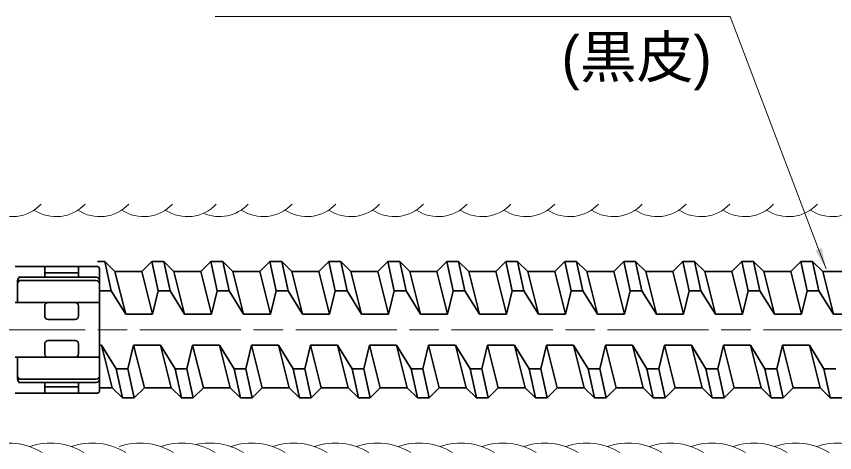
# Model space of a CAD drawing. Units: millimetres at full size, sheet at 1:2; details may follow other scales. Extents: x 2161 to 3843, y 928 to 2116.
# Drawn here: x 3278.7 to 3472.9, y 1759.4 to 1862.9 of the extents above; entities that cross this region are included whole.
import ezdxf
from ezdxf.enums import TextEntityAlignment as Align

# ---------------------------------------------------------------- set-up
doc = ezdxf.new("R2010")
doc.units = ezdxf.units.MM
doc.header["$LTSCALE"] = 2
doc.linetypes.add('CHAIN', pattern=[18.5, 12, -1.5, 3.5, -1.5])
for name, color, linetype, lineweight in [('1外形線', 7, 'Continuous', 35), ('2 細い実線', 3, 'Continuous', 20), ('4中心線', 1, 'CHAIN', 15), ('6寸法線', 4, 'Continuous', 13)]:
    doc.layers.add(name, color=color, linetype=linetype, lineweight=lineweight)
doc.styles.add('ＭＳ Ｐゴシック', font='')
doc.styles.get('ＭＳ Ｐゴシック').set_extended_font_data('MS PGothic')

# ---------------------------------------------------------------- blocks, each defined once
blk = doc.blocks.new('filled_arrow')
at = {"color": 0, "linetype": 'Continuous', "lineweight": -2}
blk.add_solid([(7.5, 1.25), (0, 0), (7.5, -1.25)], dxfattribs=at)

msp = doc.modelspace()

# ---------------------------------------------------------------- linework, layer by layer
at = {"layer": '1外形線'}
for p, q in [((3297.888, 1804.726), (3299.638, 1804.726)), ((3299.638, 1804.726), (3302.038, 1802.326)), ((3299.638, 1804.726), (3301.14, 1797.775)), ((3310.838, 1804.726), (3308.438, 1802.326)), ((3310.838, 1804.726), (3313.638, 1804.726)), ((3310.838, 1804.726), (3312.34, 1797.775)), ((3313.638, 1804.726), (3316.038, 1802.326)), ((3313.638, 1804.726), (3315.14, 1797.775)), ((3324.838, 1804.726), (3322.438, 1802.326)), ((3324.838, 1804.726), (3327.638, 1804.726)), ((3324.838, 1804.726), (3326.34, 1797.775)), ((3327.638, 1804.726), (3330.038, 1802.326)), ((3327.638, 1804.726), (3329.14, 1797.775)), ((3338.838, 1804.726), (3336.438, 1802.326)), ((3338.838, 1804.726), (3341.638, 1804.726)), ((3338.838, 1804.726), (3340.34, 1797.775)), ((3341.638, 1804.726), (3344.038, 1802.326)), ((3341.638, 1804.726), (3343.14, 1797.775)), ((3352.838, 1804.726), (3350.438, 1802.326)), ((3352.838, 1804.726), (3355.638, 1804.726)), ((3352.838, 1804.726), (3354.34, 1797.775)), ((3355.638, 1804.726), (3358.038, 1802.326)), ((3355.638, 1804.726), (3357.14, 1797.775)), ((3366.838, 1804.726), (3364.438, 1802.326)), ((3366.838, 1804.726), (3369.638, 1804.726)), ((3366.838, 1804.726), (3368.34, 1797.775)), ((3369.638, 1804.726), (3372.038, 1802.326)), ((3369.638, 1804.726), (3371.14, 1797.775)), ((3380.838, 1804.726), (3378.438, 1802.326)), ((3380.838, 1804.726), (3383.638, 1804.726)), ((3380.838, 1804.726), (3382.34, 1797.775)), ((3383.638, 1804.726), (3386.038, 1802.326)), ((3383.638, 1804.726), (3385.14, 1797.775)), ((3394.838, 1804.726), (3392.438, 1802.326)), ((3394.838, 1804.726), (3397.638, 1804.726)), ((3394.838, 1804.726), (3396.34, 1797.775)), ((3397.638, 1804.726), (3400.038, 1802.326)), ((3397.638, 1804.726), (3399.14, 1797.775)), ((3408.838, 1804.726), (3406.438, 1802.326)), ((3408.838, 1804.726), (3410.34, 1797.775)), ((3408.838, 1804.726), (3411.638, 1804.726)), ((3411.638, 1804.726), (3413.14, 1797.775)), ((3411.638, 1804.726), (3414.038, 1802.326)), ((3422.838, 1804.726), (3420.438, 1802.326)), ((3422.838, 1804.726), (3424.34, 1797.775)), ((3422.838, 1804.726), (3425.638, 1804.726)), ((3425.638, 1804.726), (3427.14, 1797.775)), ((3425.638, 1804.726), (3428.038, 1802.326)), ((3436.838, 1804.726), (3434.438, 1802.326)), ((3436.838, 1804.726), (3439.638, 1804.726)), ((3436.838, 1804.726), (3438.34, 1797.775)), ((3439.638, 1804.726), (3442.038, 1802.326)), ((3439.638, 1804.726), (3441.14, 1797.775)), ((3450.838, 1804.726), (3448.438, 1802.326)), ((3450.838, 1804.726), (3453.638, 1804.726)), ((3450.838, 1804.726), (3452.34, 1797.775)), ((3453.638, 1804.726), (3456.038, 1802.326)), ((3453.638, 1804.726), (3455.14, 1797.775)), ((3464.838, 1804.726), (3462.438, 1802.326)), ((3464.838, 1804.726), (3467.638, 1804.726)), ((3464.838, 1804.726), (3466.34, 1797.775)), ((3467.638, 1804.726), (3470.038, 1802.326)), ((3467.638, 1804.726), (3469.14, 1797.775)), ((3278.388, 1803.479), (3297.888, 1803.479)), ((3285.388, 1803.479), (3285.388, 1800.979)), ((3293.388, 1803.479), (3293.388, 1800.979)), ((3298.388, 1802.979), (3298.388, 1773.979)), ((3302.038, 1802.326), (3308.438, 1802.326)), ((3302.038, 1802.326), (3304.605, 1792.207)), ((3308.438, 1802.326), (3311.005, 1792.207)), ((3316.038, 1802.326), (3322.438, 1802.326)), ((3316.038, 1802.326), (3318.605, 1792.207)), ((3322.438, 1802.326), (3325.005, 1792.207)), ((3330.038, 1802.326), (3336.438, 1802.326)), ((3330.038, 1802.326), (3332.605, 1792.207)), ((3336.438, 1802.326), (3339.005, 1792.207)), ((3344.038, 1802.326), (3350.438, 1802.326)), ((3344.038, 1802.326), (3346.605, 1792.207)), ((3350.438, 1802.326), (3353.005, 1792.207)), ((3358.038, 1802.326), (3364.438, 1802.326)), ((3358.038, 1802.326), (3360.605, 1792.207)), ((3364.438, 1802.326), (3367.005, 1792.207)), ((3372.038, 1802.326), (3378.438, 1802.326)), ((3372.038, 1802.326), (3374.605, 1792.207)), ((3378.438, 1802.326), (3381.005, 1792.207)), ((3386.038, 1802.326), (3392.438, 1802.326)), ((3386.038, 1802.326), (3388.605, 1792.207)), ((3392.438, 1802.326), (3395.005, 1792.207)), ((3400.038, 1802.326), (3406.438, 1802.326)), ((3400.038, 1802.326), (3402.605, 1792.207)), ((3406.438, 1802.326), (3409.005, 1792.207)), ((3414.038, 1802.326), (3416.605, 1792.207)), ((3414.038, 1802.326), (3420.438, 1802.326)), ((3420.438, 1802.326), (3423.005, 1792.207)), ((3428.038, 1802.326), (3434.438, 1802.326)), ((3428.038, 1802.326), (3430.605, 1792.207)), ((3434.438, 1802.326), (3437.005, 1792.207)), ((3442.038, 1802.326), (3448.438, 1802.326)), ((3442.038, 1802.326), (3444.605, 1792.207)), ((3448.438, 1802.326), (3451.005, 1792.207)), ((3456.038, 1802.326), (3462.438, 1802.326)), ((3456.038, 1802.326), (3458.605, 1792.207)), ((3462.438, 1802.326), (3465.005, 1792.207)), ((3470.038, 1802.326), (3476.438, 1802.326)), ((3470.038, 1802.326), (3472.605, 1792.207)), ((3279.188, 1800.979), (3297.588, 1800.979)), ((3285.388, 1801.979), (3293.388, 1801.979)), ((3278.926, 1800.179), (3278.926, 1794.979)), ((3279.188, 1800.179), (3297.588, 1800.179)), ((3298.388, 1797.775), (3301.14, 1797.775)), ((3301.14, 1797.775), (3304.605, 1792.207)), ((3312.34, 1797.775), (3311.005, 1792.207)), ((3312.34, 1797.775), (3315.14, 1797.775)), ((3315.14, 1797.775), (3318.605, 1792.207)), ((3326.34, 1797.775), (3325.005, 1792.207)), ((3326.34, 1797.775), (3329.14, 1797.775)), ((3329.14, 1797.775), (3332.605, 1792.207)), ((3340.34, 1797.775), (3339.005, 1792.207)), ((3340.34, 1797.775), (3343.14, 1797.775)), ((3343.14, 1797.775), (3346.605, 1792.207)), ((3354.34, 1797.775), (3353.005, 1792.207)), ((3354.34, 1797.775), (3357.14, 1797.775)), ((3357.14, 1797.775), (3360.605, 1792.207)), ((3368.34, 1797.775), (3367.005, 1792.207)), ((3368.34, 1797.775), (3371.14, 1797.775)), ((3371.14, 1797.775), (3374.605, 1792.207)), ((3382.34, 1797.775), (3381.005, 1792.207)), ((3382.34, 1797.775), (3385.14, 1797.775)), ((3385.14, 1797.775), (3388.605, 1792.207)), ((3396.34, 1797.775), (3395.005, 1792.207)), ((3396.34, 1797.775), (3399.14, 1797.775)), ((3399.14, 1797.775), (3402.605, 1792.207)), ((3410.34, 1797.775), (3409.005, 1792.207)), ((3410.34, 1797.775), (3413.14, 1797.775)), ((3413.14, 1797.775), (3416.605, 1792.207)), ((3424.34, 1797.775), (3423.005, 1792.207)), ((3424.34, 1797.775), (3427.14, 1797.775)), ((3427.14, 1797.775), (3430.605, 1792.207)), ((3438.34, 1797.775), (3437.005, 1792.207)), ((3438.34, 1797.775), (3441.14, 1797.775)), ((3441.14, 1797.775), (3444.605, 1792.207)), ((3452.34, 1797.775), (3451.005, 1792.207)), ((3452.34, 1797.775), (3455.14, 1797.775)), ((3455.14, 1797.775), (3458.605, 1792.207)), ((3466.34, 1797.775), (3465.005, 1792.207)), ((3466.34, 1797.775), (3469.14, 1797.775)), ((3469.14, 1797.775), (3472.605, 1792.207)), ((3278.388, 1794.979), (3298.388, 1794.979)), ((3286.188, 1794.979), (3292.588, 1794.979)), ((3285.388, 1794.179), (3285.388, 1791.779)), ((3293.388, 1794.179), (3293.388, 1791.779)), ((3286.188, 1790.979), (3292.588, 1790.979)), ((3304.605, 1792.207), (3311.005, 1792.207)), ((3318.605, 1792.207), (3325.005, 1792.207)), ((3332.605, 1792.207), (3339.005, 1792.207)), ((3346.605, 1792.207), (3353.005, 1792.207)), ((3360.605, 1792.207), (3367.005, 1792.207)), ((3374.605, 1792.207), (3381.005, 1792.207)), ((3388.605, 1792.207), (3395.005, 1792.207)), ((3402.605, 1792.207), (3409.005, 1792.207)), ((3416.605, 1792.207), (3423.005, 1792.207)), ((3430.605, 1792.207), (3437.005, 1792.207)), ((3444.605, 1792.207), (3451.005, 1792.207)), ((3458.605, 1792.207), (3465.005, 1792.207)), ((3472.605, 1792.207), (3479.005, 1792.207)), ((3285.388, 1782.779), (3285.388, 1785.179)), ((3286.188, 1785.979), (3292.588, 1785.979)), ((3293.388, 1782.779), (3293.388, 1785.179)), ((3298.388, 1784.845), (3298.872, 1784.845)), ((3298.872, 1784.845), (3301.438, 1774.726)), ((3302.337, 1779.276), (3298.872, 1784.845)), ((3305.137, 1779.276), (3306.472, 1784.845)), ((3306.472, 1784.845), (3312.872, 1784.845)), ((3306.472, 1784.845), (3309.038, 1774.726)), ((3312.872, 1784.845), (3315.438, 1774.726)), ((3316.337, 1779.276), (3312.872, 1784.845)), ((3319.137, 1779.276), (3320.472, 1784.845)), ((3320.472, 1784.845), (3326.872, 1784.845)), ((3320.472, 1784.845), (3323.038, 1774.726)), ((3326.872, 1784.845), (3329.438, 1774.726)), ((3330.337, 1779.276), (3326.872, 1784.845)), ((3333.137, 1779.276), (3334.472, 1784.845)), ((3334.472, 1784.845), (3340.872, 1784.845)), ((3334.472, 1784.845), (3337.038, 1774.726)), ((3340.872, 1784.845), (3343.438, 1774.726)), ((3344.337, 1779.276), (3340.872, 1784.845)), ((3347.137, 1779.276), (3348.472, 1784.845)), ((3348.472, 1784.845), (3354.872, 1784.845)), ((3348.472, 1784.845), (3351.038, 1774.726)), ((3354.872, 1784.845), (3357.438, 1774.726)), ((3358.337, 1779.276), (3354.872, 1784.845)), ((3361.137, 1779.276), (3362.472, 1784.845)), ((3362.472, 1784.845), (3368.872, 1784.845)), ((3362.472, 1784.845), (3365.038, 1774.726)), ((3372.337, 1779.276), (3368.872, 1784.845)), ((3368.872, 1784.845), (3371.438, 1774.726)), ((3375.137, 1779.276), (3376.472, 1784.845)), ((3376.472, 1784.845), (3382.872, 1784.845)), ((3376.472, 1784.845), (3379.038, 1774.726)), ((3382.872, 1784.845), (3385.438, 1774.726)), ((3386.337, 1779.276), (3382.872, 1784.845)), ((3389.137, 1779.276), (3390.472, 1784.845)), ((3390.472, 1784.845), (3396.872, 1784.845)), ((3390.472, 1784.845), (3393.038, 1774.726)), ((3396.872, 1784.845), (3399.438, 1774.726)), ((3400.337, 1779.276), (3396.872, 1784.845)), ((3403.137, 1779.276), (3404.472, 1784.845)), ((3404.472, 1784.845), (3410.872, 1784.845)), ((3404.472, 1784.845), (3407.038, 1774.726)), ((3410.872, 1784.845), (3413.438, 1774.726)), ((3414.337, 1779.276), (3410.872, 1784.845)), ((3417.137, 1779.276), (3418.472, 1784.845)), ((3418.472, 1784.845), (3424.872, 1784.845)), ((3418.472, 1784.845), (3421.038, 1774.726)), ((3424.872, 1784.845), (3427.438, 1774.726)), ((3428.337, 1779.276), (3424.872, 1784.845)), ((3431.137, 1779.276), (3432.472, 1784.845)), ((3432.472, 1784.845), (3438.872, 1784.845)), ((3432.472, 1784.845), (3435.038, 1774.726)), ((3438.872, 1784.845), (3441.438, 1774.726)), ((3442.337, 1779.276), (3438.872, 1784.845)), ((3445.137, 1779.276), (3446.472, 1784.845)), ((3446.472, 1784.845), (3452.872, 1784.845)), ((3446.472, 1784.845), (3449.038, 1774.726)), ((3452.872, 1784.845), (3455.438, 1774.726)), ((3456.337, 1779.276), (3452.872, 1784.845)), ((3459.137, 1779.276), (3460.472, 1784.845)), ((3460.472, 1784.845), (3466.872, 1784.845)), ((3460.472, 1784.845), (3463.038, 1774.726)), ((3466.872, 1784.845), (3469.438, 1774.726)), ((3470.337, 1779.276), (3466.872, 1784.845)), ((3278.388, 1781.979), (3298.388, 1781.979)), ((3278.926, 1776.779), (3278.926, 1781.979)), ((3286.188, 1781.979), (3292.588, 1781.979)), ((3302.337, 1779.276), (3303.838, 1772.326)), ((3302.337, 1779.276), (3305.137, 1779.276)), ((3305.137, 1779.276), (3306.638, 1772.326)), ((3316.337, 1779.276), (3317.838, 1772.326)), ((3316.337, 1779.276), (3319.137, 1779.276)), ((3319.137, 1779.276), (3320.638, 1772.326)), ((3330.337, 1779.276), (3331.838, 1772.326)), ((3330.337, 1779.276), (3333.137, 1779.276)), ((3333.137, 1779.276), (3334.638, 1772.326)), ((3344.337, 1779.276), (3345.838, 1772.326)), ((3344.337, 1779.276), (3347.137, 1779.276)), ((3347.137, 1779.276), (3348.638, 1772.326)), ((3358.337, 1779.276), (3359.838, 1772.326)), ((3358.337, 1779.276), (3361.137, 1779.276)), ((3361.137, 1779.276), (3362.638, 1772.326)), ((3372.337, 1779.276), (3375.137, 1779.276)), ((3372.337, 1779.276), (3373.838, 1772.326)), ((3375.137, 1779.276), (3376.638, 1772.326)), ((3386.337, 1779.276), (3387.838, 1772.326)), ((3386.337, 1779.276), (3389.137, 1779.276)), ((3389.137, 1779.276), (3390.638, 1772.326)), ((3400.337, 1779.276), (3401.838, 1772.326)), ((3400.337, 1779.276), (3403.137, 1779.276)), ((3403.137, 1779.276), (3404.638, 1772.326)), ((3414.337, 1779.276), (3415.838, 1772.326)), ((3414.337, 1779.276), (3417.137, 1779.276)), ((3417.137, 1779.276), (3418.638, 1772.326)), ((3428.337, 1779.276), (3429.838, 1772.326)), ((3428.337, 1779.276), (3431.137, 1779.276)), ((3431.137, 1779.276), (3432.638, 1772.326)), ((3442.337, 1779.276), (3443.838, 1772.326)), ((3442.337, 1779.276), (3445.137, 1779.276)), ((3445.137, 1779.276), (3446.638, 1772.326)), ((3456.337, 1779.276), (3457.838, 1772.326)), ((3456.337, 1779.276), (3459.137, 1779.276)), ((3459.137, 1779.276), (3460.638, 1772.326)), ((3470.337, 1779.276), (3471.838, 1772.326)), ((3470.337, 1779.276), (3473.137, 1779.276)), ((3279.188, 1776.779), (3297.588, 1776.779)), ((3279.188, 1775.979), (3297.588, 1775.979)), ((3285.388, 1775.979), (3285.388, 1773.479)), ((3293.388, 1775.979), (3293.388, 1773.479)), ((3278.388, 1773.479), (3297.888, 1773.479)), ((3285.388, 1774.979), (3293.388, 1774.979)), ((3298.388, 1774.726), (3301.438, 1774.726)), ((3303.838, 1772.326), (3301.438, 1774.726)), ((3306.638, 1772.326), (3309.038, 1774.726)), ((3309.038, 1774.726), (3315.438, 1774.726)), ((3317.838, 1772.326), (3315.438, 1774.726)), ((3320.638, 1772.326), (3323.038, 1774.726)), ((3323.038, 1774.726), (3329.438, 1774.726)), ((3331.838, 1772.326), (3329.438, 1774.726)), ((3334.638, 1772.326), (3337.038, 1774.726)), ((3337.038, 1774.726), (3343.438, 1774.726)), ((3345.838, 1772.326), (3343.438, 1774.726)), ((3348.638, 1772.326), (3351.038, 1774.726)), ((3351.038, 1774.726), (3357.438, 1774.726)), ((3359.838, 1772.326), (3357.438, 1774.726)), ((3362.638, 1772.326), (3365.038, 1774.726)), ((3365.038, 1774.726), (3371.438, 1774.726)), ((3373.838, 1772.326), (3371.438, 1774.726)), ((3376.638, 1772.326), (3379.038, 1774.726)), ((3379.038, 1774.726), (3385.438, 1774.726)), ((3387.838, 1772.326), (3385.438, 1774.726)), ((3390.638, 1772.326), (3393.038, 1774.726)), ((3393.038, 1774.726), (3399.438, 1774.726)), ((3401.838, 1772.326), (3399.438, 1774.726)), ((3404.638, 1772.326), (3407.038, 1774.726)), ((3407.038, 1774.726), (3413.438, 1774.726)), ((3415.838, 1772.326), (3413.438, 1774.726)), ((3418.638, 1772.326), (3421.038, 1774.726)), ((3421.038, 1774.726), (3427.438, 1774.726)), ((3429.838, 1772.326), (3427.438, 1774.726)), ((3432.638, 1772.326), (3435.038, 1774.726)), ((3435.038, 1774.726), (3441.438, 1774.726)), ((3443.838, 1772.326), (3441.438, 1774.726)), ((3446.638, 1772.326), (3449.038, 1774.726)), ((3449.038, 1774.726), (3455.438, 1774.726)), ((3457.838, 1772.326), (3455.438, 1774.726)), ((3460.638, 1772.326), (3463.038, 1774.726)), ((3463.038, 1774.726), (3469.438, 1774.726)), ((3471.838, 1772.326), (3469.438, 1774.726)), ((3303.838, 1772.326), (3306.638, 1772.326)), ((3317.838, 1772.326), (3320.638, 1772.326)), ((3331.838, 1772.326), (3334.638, 1772.326)), ((3345.838, 1772.326), (3348.638, 1772.326)), ((3359.838, 1772.326), (3362.638, 1772.326)), ((3373.838, 1772.326), (3376.638, 1772.326)), ((3387.838, 1772.326), (3390.638, 1772.326)), ((3401.838, 1772.326), (3404.638, 1772.326)), ((3415.838, 1772.326), (3418.638, 1772.326)), ((3429.838, 1772.326), (3432.638, 1772.326)), ((3443.838, 1772.326), (3446.638, 1772.326)), ((3457.838, 1772.326), (3460.638, 1772.326)), ((3471.838, 1772.326), (3474.638, 1772.326))]:
    msp.add_line(p, q, dxfattribs=at)
for centre, radius, start, end in [((3297.888, 1802.979), 0.5, 0, 90), ((3279.726, 1800.179), 0.8, 90, 180), ((3297.588, 1800.179), 0.8, 0, 90), ((3279.726, 1799.379), 0.8, 90, 180), ((3297.588, 1799.379), 0.8, 0, 90), ((3286.188, 1794.179), 0.8, 90, 180), ((3292.588, 1794.179), 0.8, 0, 90), ((3286.188, 1791.779), 0.8, 180, 270), ((3292.588, 1791.779), 0.8, 270, 0), ((3286.188, 1785.179), 0.8, 90, 180), ((3292.588, 1785.179), 0.8, 0, 90), ((3286.188, 1782.779), 0.8, 180, 270), ((3292.588, 1782.779), 0.8, 270, 0), ((3279.726, 1777.579), 0.8, 180, 270), ((3297.588, 1777.579), 0.8, 270, 0), ((3279.726, 1776.779), 0.8, 180, 270), ((3297.588, 1776.779), 0.8, 270, 0), ((3297.888, 1773.979), 0.5, 270, 0)]:
    msp.add_arc(centre, radius, start, end, dxfattribs=at)
at = {"layer": '2 細い実線'}
for centre, radius, start, end in [((3277.696, 1824.703), 9.363, 236.29836, 317.16495), ((3288.086, 1824.703), 9.363, 236.29836, 317.16495), ((3298.476, 1824.702), 9.363, 236.29836, 317.16495), ((3308.866, 1824.702), 9.363, 236.29836, 317.16495), ((3319.256, 1824.701), 9.363, 236.29836, 317.16495), ((3326.851, 1824.708), 9.363, 246.12528, 317.16495), ((3337.241, 1824.708), 9.363, 236.29836, 317.16495), ((3347.631, 1824.708), 9.363, 236.29836, 317.16495), ((3358.021, 1824.707), 9.363, 236.29836, 317.16495), ((3368.411, 1824.707), 9.363, 236.29836, 317.16495), ((3378.801, 1824.707), 9.363, 236.29836, 317.16495), ((3389.191, 1824.706), 9.363, 236.29836, 317.16495), ((3399.581, 1824.706), 9.363, 236.29836, 317.16495), ((3409.971, 1824.706), 9.363, 236.29836, 317.16495), ((3420.361, 1824.705), 9.363, 236.29836, 317.16495), ((3430.751, 1824.705), 9.363, 236.29836, 317.16495), ((3441.142, 1824.704), 9.363, 236.29836, 317.16495), ((3451.532, 1824.704), 9.363, 236.29836, 317.16495), ((3461.922, 1824.704), 9.363, 236.29836, 317.16495), ((3472.312, 1824.703), 9.363, 236.29836, 317.16495), ((3276.858, 1746.686), 14.948, 58.00506, 109.39786), ((3286.788, 1746.685), 14.948, 58.00506, 109.39786), ((3296.718, 1746.685), 14.948, 58.00506, 109.39786), ((3308.028, 1746.685), 14.948, 58.00506, 109.39786), ((3317.958, 1746.684), 14.948, 58.00506, 109.39786), ((3324.633, 1746.691), 14.948, 58.00506, 102.95558), ((3334.563, 1746.69), 14.948, 58.00506, 109.39786), ((3344.493, 1746.689), 14.948, 58.00506, 109.39786), ((3354.422, 1746.689), 14.948, 58.00506, 109.39786), ((3364.352, 1746.688), 14.948, 58.00506, 109.39786), ((3374.282, 1746.688), 14.948, 58.00506, 109.39786), ((3384.212, 1746.687), 14.948, 58.00506, 109.39786), ((3394.142, 1746.686), 14.948, 58.00506, 109.39786), ((3404.072, 1746.686), 14.948, 58.00506, 109.39786), ((3414.002, 1746.685), 14.948, 58.00506, 109.39786), ((3423.932, 1746.685), 14.948, 58.00506, 109.39786), ((3433.862, 1746.684), 14.948, 58.00506, 109.39786), ((3443.792, 1746.683), 14.948, 58.00506, 109.39786), ((3453.722, 1746.683), 14.948, 58.00506, 109.39786), ((3463.652, 1746.682), 14.948, 58.00506, 109.39786), ((3473.582, 1746.682), 14.948, 58.00506, 109.39786)]:
    msp.add_arc(centre, radius, start, end, dxfattribs=at)
at = {"layer": '4中心線'}
msp.add_line((3738.961, 1788.479), (2352.512, 1788.479), dxfattribs=at)
at = {"layer": '6寸法線'}
msp.add_lwpolyline([(3470.848, 1802.93), (3469.075, 1807.604), (3448.115, 1862.856), (3325.867, 1862.856)], dxfattribs=at)

# ---------------------------------------------------------------- block references
at = {"layer": '6寸法線', "xscale": 0.667, "yscale": 0.667, "rotation": 110.8}
msp.add_blockref('filled_arrow', (3470.848, 1802.93), dxfattribs=at)

# ---------------------------------------------------------------- texts
at = {"layer": '6寸法線', "color": 7, "style": 'ＭＳ Ｐゴシック'}
msp.add_text('(黒皮)', height=9.897, dxfattribs=at).set_placement((3408.065, 1845.328), align=Align.BOTTOM_LEFT)

doc.saveas('drawing.dxf')
